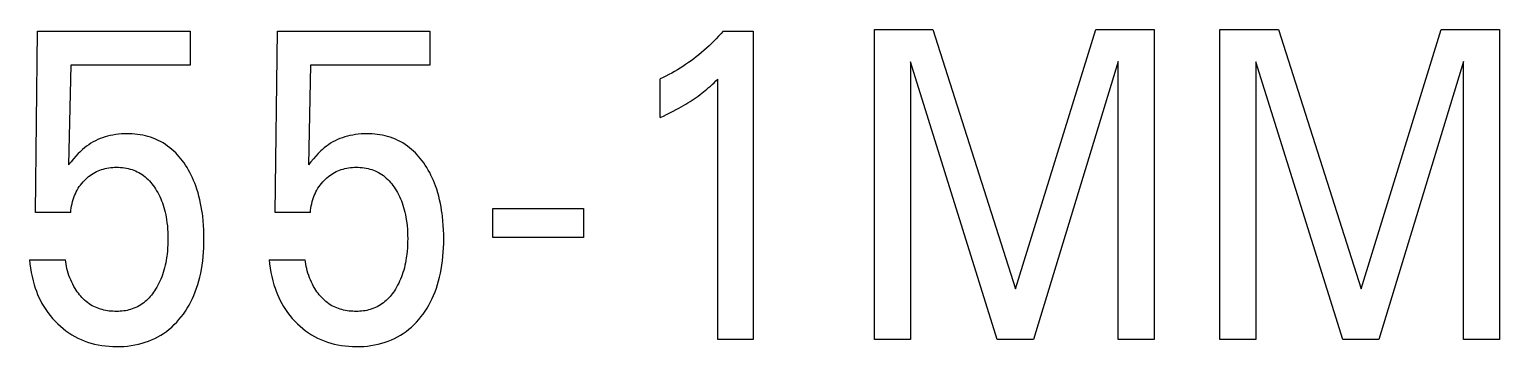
# Model space of a CAD drawing. Extents: x 0 to 420, y 0 to 297.
# Drawn here: x 149.58 to 157.64, y 192.79 to 194.53 of the extents above; entities that cross this region are included whole.
import ezdxf

# ---------------------------------------------------------------- set-up
doc = ezdxf.new("R2010")
doc.units = 0
doc.header["$LTSCALE"] = 23.1
doc.layers.add('10000_FRONT', color=7, linetype='CONTINUOUS')

msp = doc.modelspace()

# ---------------------------------------------------------------- linework, layer by layer
at = {"layer": '10000_FRONT', "color": 7, "linetype": 'CONTINUOUS'}
for p, q in [((149.6123, 193.5227), (149.6246, 194.5167)), ((149.6246, 194.5167), (150.4613, 194.5167)), ((150.4613, 194.5167), (150.4613, 194.3312)), ((150.9272, 193.5227), (150.9395, 194.5167)), ((150.9395, 194.5167), (151.7762, 194.5167)), ((151.7762, 194.5167), (151.7762, 194.3312)), ((153.3726, 194.5028), (153.36, 194.489)), ((153.3851, 194.5167), (153.3726, 194.5028)), ((153.3851, 194.5167), (153.5489, 194.5167)), ((153.5489, 194.5167), (153.5489, 192.8264)), ((154.2146, 192.8264), (154.2146, 194.5264)), ((154.2146, 194.5264), (154.5351, 194.5264)), ((154.5351, 194.5264), (154.9888, 193.1035)), ((154.9888, 193.1035), (155.4281, 194.5264)), ((155.4281, 194.5264), (155.7487, 194.5264)), ((155.7487, 194.5264), (155.7487, 192.8264)), ((156.1092, 192.8264), (156.1092, 194.5264)), ((156.1092, 194.5264), (156.4297, 194.5264)), ((156.4297, 194.5264), (156.8834, 193.1035)), ((156.8834, 193.1035), (157.3227, 194.5264)), ((157.3227, 194.5264), (157.6433, 194.5264)), ((157.6433, 194.5264), (157.6433, 192.8264)), ((153.2933, 194.4235), (153.2792, 194.4111)), ((153.307, 194.4361), (153.2933, 194.4235)), ((153.3206, 194.449), (153.307, 194.4361)), ((153.334, 194.4621), (153.3206, 194.449)), ((153.3471, 194.4755), (153.334, 194.4621)), ((153.36, 194.489), (153.3471, 194.4755)), ((153.1938, 194.3442), (153.1789, 194.3339)), ((153.2085, 194.3547), (153.1938, 194.3442)), ((153.2231, 194.3655), (153.2085, 194.3547)), ((153.2374, 194.3765), (153.2231, 194.3655)), ((153.2515, 194.3878), (153.2374, 194.3765)), ((153.2655, 194.3993), (153.2515, 194.3878)), ((153.2792, 194.4111), (153.2655, 194.3993)), ((154.4122, 194.348), (154.4122, 192.8264)), ((154.8884, 192.8264), (154.4122, 194.348)), ((155.551, 194.3504), (155.0871, 192.8264)), ((155.551, 192.8264), (155.551, 194.3504)), ((156.3068, 194.348), (156.3068, 192.8264)), ((156.783, 192.8264), (156.3068, 194.348)), ((157.4456, 194.3504), (156.9817, 192.8264)), ((157.4456, 192.8264), (157.4456, 194.3504)), ((149.8059, 194.3312), (149.7946, 193.7842)), ((150.4613, 194.3312), (149.8059, 194.3312)), ((151.1208, 194.3312), (151.1095, 193.7842)), ((151.7762, 194.3312), (151.1208, 194.3312)), ((153.0551, 194.2628), (153.0389, 194.2553)), ((153.0711, 194.2707), (153.0551, 194.2628)), ((153.087, 194.2788), (153.0711, 194.2707)), ((153.1027, 194.2873), (153.087, 194.2788)), ((153.1182, 194.296), (153.1027, 194.2873)), ((153.1336, 194.3051), (153.1182, 194.296)), ((153.1488, 194.3144), (153.1336, 194.3051)), ((153.1639, 194.3239), (153.1488, 194.3144)), ((153.1789, 194.3339), (153.1639, 194.3239)), ((153.0389, 194.0432), (153.0389, 194.2553)), ((153.2579, 194.169), (153.2683, 194.177)), ((153.2683, 194.177), (153.2774, 194.1841)), ((153.2774, 194.1841), (153.2864, 194.1915)), ((153.2864, 194.1915), (153.2953, 194.1989)), ((153.2953, 194.1989), (153.3051, 194.2073)), ((153.3051, 194.2073), (153.3147, 194.2159)), ((153.3147, 194.2159), (153.3243, 194.2246)), ((153.3243, 194.2246), (153.3348, 194.2343)), ((153.3348, 194.2343), (153.3451, 194.2442)), ((153.3451, 194.2442), (153.3554, 194.2541)), ((153.3554, 192.8264), (153.3554, 194.2541)), ((153.1407, 194.094), (153.1536, 194.1012)), ((153.1536, 194.1012), (153.1664, 194.1085)), ((153.1664, 194.1085), (153.1791, 194.116)), ((153.1791, 194.116), (153.1917, 194.1237)), ((153.1917, 194.1237), (153.2041, 194.1316)), ((153.2041, 194.1316), (153.2151, 194.1387)), ((153.2151, 194.1387), (153.226, 194.1461)), ((153.226, 194.1461), (153.2368, 194.1535)), ((153.2368, 194.1535), (153.2474, 194.1612)), ((153.2474, 194.1612), (153.2579, 194.169)), ((153.0389, 194.0432), (153.0568, 194.0516)), ((153.0568, 194.0516), (153.0747, 194.0601)), ((153.0747, 194.0601), (153.0925, 194.0689)), ((153.0925, 194.0689), (153.1101, 194.0778)), ((153.1101, 194.0778), (153.1277, 194.087)), ((153.1277, 194.087), (153.1407, 194.094)), ((149.981, 193.9328), (149.9675, 193.9278)), ((149.9947, 193.9373), (149.981, 193.9328)), ((150.0085, 193.9412), (149.9947, 193.9373)), ((150.0225, 193.9446), (150.0085, 193.9412)), ((150.0377, 193.9476), (150.0225, 193.9446)), ((150.0531, 193.95), (150.0377, 193.9476)), ((150.0685, 193.9518), (150.0531, 193.95)), ((150.084, 193.9531), (150.0685, 193.9518)), ((150.0996, 193.9538), (150.084, 193.9531)), ((150.1151, 193.9541), (150.0996, 193.9538)), ((150.1296, 193.9538), (150.1151, 193.9541)), ((150.144, 193.9532), (150.1296, 193.9538)), ((150.1584, 193.9521), (150.144, 193.9532)), ((150.1728, 193.9505), (150.1584, 193.9521)), ((150.1871, 193.9485), (150.1728, 193.9505)), ((150.2013, 193.9459), (150.1871, 193.9485)), ((150.2154, 193.9429), (150.2013, 193.9459)), ((150.2293, 193.9392), (150.2154, 193.9429)), ((150.2431, 193.9351), (150.2293, 193.9392)), ((150.2575, 193.93), (150.2431, 193.9351)), ((151.2959, 193.9328), (151.2825, 193.9278)), ((151.3096, 193.9373), (151.2959, 193.9328)), ((151.3235, 193.9412), (151.3096, 193.9373)), ((151.3374, 193.9446), (151.3235, 193.9412)), ((151.3527, 193.9476), (151.3374, 193.9446)), ((151.368, 193.95), (151.3527, 193.9476)), ((151.3835, 193.9518), (151.368, 193.95)), ((151.3989, 193.9531), (151.3835, 193.9518)), ((151.4145, 193.9538), (151.3989, 193.9531)), ((151.4301, 193.9541), (151.4145, 193.9538)), ((151.4445, 193.9538), (151.4301, 193.9541)), ((151.459, 193.9532), (151.4445, 193.9538)), ((151.4734, 193.9521), (151.459, 193.9532)), ((151.4877, 193.9505), (151.4734, 193.9521)), ((151.502, 193.9485), (151.4877, 193.9505)), ((151.5162, 193.9459), (151.502, 193.9485)), ((151.5303, 193.9429), (151.5162, 193.9459)), ((151.5443, 193.9392), (151.5303, 193.9429)), ((151.5581, 193.9351), (151.5443, 193.9392)), ((151.5724, 193.93), (151.5581, 193.9351)), ((149.8555, 193.8535), (149.8478, 193.8458)), ((149.8633, 193.8611), (149.8555, 193.8535)), ((149.8714, 193.8685), (149.8633, 193.8611)), ((149.8821, 193.8777), (149.8714, 193.8685)), ((149.8933, 193.8863), (149.8821, 193.8777)), ((149.9048, 193.8945), (149.8933, 193.8863)), ((149.9166, 193.9022), (149.9048, 193.8945)), ((149.9288, 193.9094), (149.9166, 193.9022)), ((149.9413, 193.916), (149.9288, 193.9094)), ((149.9543, 193.9222), (149.9413, 193.916)), ((149.9675, 193.9278), (149.9543, 193.9222)), ((150.2716, 193.9244), (150.2575, 193.93)), ((150.2855, 193.9181), (150.2716, 193.9244)), ((150.2991, 193.9112), (150.2855, 193.9181)), ((150.3123, 193.9038), (150.2991, 193.9112)), ((150.3253, 193.8957), (150.3123, 193.9038)), ((150.3378, 193.8872), (150.3253, 193.8957)), ((150.35, 193.878), (150.3378, 193.8872)), ((150.361, 193.869), (150.35, 193.878)), ((150.3717, 193.8595), (150.361, 193.869)), ((150.3819, 193.8496), (150.3717, 193.8595)), ((151.1704, 193.8535), (151.1628, 193.8458)), ((151.1783, 193.8611), (151.1704, 193.8535)), ((151.1863, 193.8685), (151.1783, 193.8611)), ((151.1971, 193.8777), (151.1863, 193.8685)), ((151.2082, 193.8863), (151.1971, 193.8777)), ((151.2197, 193.8945), (151.2082, 193.8863)), ((151.2316, 193.9022), (151.2197, 193.8945)), ((151.2437, 193.9094), (151.2316, 193.9022)), ((151.2562, 193.916), (151.2437, 193.9094)), ((151.2692, 193.9222), (151.2562, 193.916)), ((151.2825, 193.9278), (151.2692, 193.9222)), ((151.5866, 193.9244), (151.5724, 193.93)), ((151.6004, 193.9181), (151.5866, 193.9244)), ((151.614, 193.9112), (151.6004, 193.9181)), ((151.6273, 193.9038), (151.614, 193.9112)), ((151.6402, 193.8957), (151.6273, 193.9038)), ((151.6528, 193.8872), (151.6402, 193.8957)), ((151.6649, 193.878), (151.6528, 193.8872)), ((151.676, 193.869), (151.6649, 193.878)), ((151.6866, 193.8595), (151.676, 193.869)), ((151.6969, 193.8496), (151.6866, 193.8595)), ((149.8082, 193.8011), (149.7946, 193.7842)), ((149.8222, 193.8176), (149.8082, 193.8011)), ((149.8348, 193.8319), (149.8222, 193.8176)), ((149.8478, 193.8458), (149.8348, 193.8319)), ((150.3918, 193.8393), (150.3819, 193.8496)), ((150.4013, 193.8286), (150.3918, 193.8393)), ((150.4105, 193.8176), (150.4013, 193.8286)), ((150.4192, 193.8064), (150.4105, 193.8176)), ((150.4276, 193.7948), (150.4192, 193.8064)), ((150.4357, 193.783), (150.4276, 193.7948)), ((150.4442, 193.7695), (150.4357, 193.783)), ((151.1232, 193.8011), (151.1095, 193.7842)), ((151.1372, 193.8176), (151.1232, 193.8011)), ((151.1498, 193.8319), (151.1372, 193.8176)), ((151.1628, 193.8458), (151.1498, 193.8319)), ((151.7068, 193.8393), (151.6969, 193.8496)), ((151.7163, 193.8286), (151.7068, 193.8393)), ((151.7254, 193.8176), (151.7163, 193.8286)), ((151.7342, 193.8064), (151.7254, 193.8176)), ((151.7426, 193.7948), (151.7342, 193.8064)), ((151.7506, 193.783), (151.7426, 193.7948)), ((151.7592, 193.7695), (151.7506, 193.783)), ((149.8735, 193.6903), (149.881, 193.6982)), ((149.881, 193.6982), (149.8888, 193.7059)), ((149.8888, 193.7059), (149.8964, 193.7127)), ((149.8964, 193.7127), (149.9042, 193.7193)), ((149.9042, 193.7193), (149.9123, 193.7255)), ((149.9123, 193.7255), (149.9207, 193.7314)), ((149.9207, 193.7314), (149.9292, 193.7369)), ((149.9292, 193.7369), (149.9381, 193.742)), ((149.9381, 193.742), (149.947, 193.7467)), ((149.947, 193.7467), (149.9562, 193.7509)), ((149.9562, 193.7509), (149.9655, 193.7547)), ((149.9655, 193.7547), (149.975, 193.7581)), ((149.975, 193.7581), (149.9847, 193.7611)), ((149.9847, 193.7611), (149.9944, 193.7637)), ((149.9944, 193.7637), (150.0048, 193.766)), ((150.0048, 193.766), (150.0153, 193.7678)), ((150.0153, 193.7678), (150.0258, 193.7692)), ((150.0258, 193.7692), (150.0365, 193.7702)), ((150.0365, 193.7702), (150.0471, 193.7707)), ((150.0471, 193.7707), (150.0578, 193.7709)), ((150.0578, 193.7709), (150.0686, 193.7708)), ((150.0686, 193.7708), (150.0794, 193.7702)), ((150.0794, 193.7702), (150.0902, 193.7692)), ((150.0902, 193.7692), (150.1009, 193.7678)), ((150.1009, 193.7678), (150.1116, 193.766)), ((150.1116, 193.766), (150.1221, 193.7638)), ((150.1221, 193.7638), (150.1326, 193.761)), ((150.1326, 193.761), (150.1429, 193.7578)), ((150.1429, 193.7578), (150.1525, 193.7543)), ((150.1525, 193.7543), (150.1619, 193.7504)), ((150.1619, 193.7504), (150.1711, 193.7461)), ((150.1711, 193.7461), (150.1802, 193.7413)), ((150.1802, 193.7413), (150.189, 193.7362)), ((150.189, 193.7362), (150.1976, 193.7306)), ((150.1976, 193.7306), (150.2059, 193.7247)), ((150.2059, 193.7247), (150.2139, 193.7185)), ((150.2139, 193.7185), (150.2221, 193.7114)), ((150.2221, 193.7114), (150.2301, 193.7039)), ((150.2301, 193.7039), (150.2376, 193.6961)), ((150.2376, 193.6961), (150.2449, 193.6879)), ((150.4523, 193.7557), (150.4442, 193.7695)), ((150.46, 193.7417), (150.4523, 193.7557)), ((150.4672, 193.7275), (150.46, 193.7417)), ((150.474, 193.7131), (150.4672, 193.7275)), ((150.4804, 193.6985), (150.474, 193.7131)), ((150.4864, 193.6837), (150.4804, 193.6985)), ((151.1885, 193.6903), (151.1959, 193.6982)), ((151.1959, 193.6982), (151.2037, 193.7059)), ((151.2037, 193.7059), (151.2113, 193.7127)), ((151.2113, 193.7127), (151.2192, 193.7193)), ((151.2192, 193.7193), (151.2273, 193.7255)), ((151.2273, 193.7255), (151.2356, 193.7314)), ((151.2356, 193.7314), (151.2442, 193.7369)), ((151.2442, 193.7369), (151.253, 193.742)), ((151.253, 193.742), (151.262, 193.7467)), ((151.262, 193.7467), (151.2711, 193.7509)), ((151.2711, 193.7509), (151.2805, 193.7547)), ((151.2805, 193.7547), (151.29, 193.7581)), ((151.29, 193.7581), (151.2996, 193.7611)), ((151.2996, 193.7611), (151.3093, 193.7637)), ((151.3093, 193.7637), (151.3197, 193.766)), ((151.3197, 193.766), (151.3302, 193.7678)), ((151.3302, 193.7678), (151.3408, 193.7692)), ((151.3408, 193.7692), (151.3514, 193.7702)), ((151.3514, 193.7702), (151.362, 193.7707)), ((151.362, 193.7707), (151.3727, 193.7709)), ((151.3727, 193.7709), (151.3835, 193.7708)), ((151.3835, 193.7708), (151.3944, 193.7702)), ((151.3944, 193.7702), (151.4051, 193.7692)), ((151.4051, 193.7692), (151.4159, 193.7678)), ((151.4159, 193.7678), (151.4265, 193.766)), ((151.4265, 193.766), (151.4371, 193.7638)), ((151.4371, 193.7638), (151.4475, 193.761)), ((151.4475, 193.761), (151.4578, 193.7578)), ((151.4578, 193.7578), (151.4674, 193.7543)), ((151.4674, 193.7543), (151.4768, 193.7504)), ((151.4768, 193.7504), (151.4861, 193.7461)), ((151.4861, 193.7461), (151.4951, 193.7413)), ((151.4951, 193.7413), (151.5039, 193.7362)), ((151.5039, 193.7362), (151.5125, 193.7306)), ((151.5125, 193.7306), (151.5208, 193.7247)), ((151.5208, 193.7247), (151.5288, 193.7185)), ((151.5288, 193.7185), (151.5371, 193.7114)), ((151.5371, 193.7114), (151.545, 193.7039)), ((151.545, 193.7039), (151.5526, 193.6961)), ((151.5526, 193.6961), (151.5598, 193.6879)), ((151.7673, 193.7557), (151.7592, 193.7695)), ((151.7749, 193.7417), (151.7673, 193.7557)), ((151.7822, 193.7275), (151.7749, 193.7417)), ((151.789, 193.7131), (151.7822, 193.7275)), ((151.7954, 193.6985), (151.789, 193.7131)), ((151.8013, 193.6837), (151.7954, 193.6985)), ((149.8232, 193.6051), (149.8271, 193.6156)), ((149.8271, 193.6156), (149.8315, 193.6259)), ((149.8315, 193.6259), (149.8363, 193.636)), ((149.8363, 193.636), (149.8416, 193.6459)), ((149.8416, 193.6459), (149.8473, 193.6555)), ((149.8473, 193.6555), (149.8532, 193.6646)), ((149.8532, 193.6646), (149.8596, 193.6735)), ((149.8596, 193.6735), (149.8664, 193.682)), ((149.8664, 193.682), (149.8735, 193.6903)), ((150.2449, 193.6879), (150.2518, 193.6795)), ((150.2518, 193.6795), (150.2584, 193.6708)), ((150.2584, 193.6708), (150.2648, 193.6619)), ((150.2648, 193.6619), (150.2708, 193.6529)), ((150.2708, 193.6529), (150.2773, 193.6423)), ((150.2773, 193.6423), (150.2835, 193.6316)), ((150.2835, 193.6316), (150.2893, 193.6207)), ((150.2893, 193.6207), (150.2947, 193.6096)), ((150.492, 193.6688), (150.4864, 193.6837)), ((150.4985, 193.6499), (150.492, 193.6688)), ((150.5044, 193.6308), (150.4985, 193.6499)), ((150.5097, 193.6116), (150.5044, 193.6308)), ((150.5145, 193.5922), (150.5097, 193.6116)), ((151.1381, 193.6051), (151.1421, 193.6156)), ((151.1421, 193.6156), (151.1465, 193.6259)), ((151.1465, 193.6259), (151.1513, 193.636)), ((151.1513, 193.636), (151.1565, 193.6459)), ((151.1565, 193.6459), (151.1622, 193.6555)), ((151.1622, 193.6555), (151.1682, 193.6646)), ((151.1682, 193.6646), (151.1746, 193.6735)), ((151.1746, 193.6735), (151.1813, 193.682)), ((151.1813, 193.682), (151.1885, 193.6903)), ((151.5598, 193.6879), (151.5667, 193.6795)), ((151.5667, 193.6795), (151.5734, 193.6708)), ((151.5734, 193.6708), (151.5797, 193.6619)), ((151.5797, 193.6619), (151.5857, 193.6529)), ((151.5857, 193.6529), (151.5923, 193.6423)), ((151.5923, 193.6423), (151.5984, 193.6316)), ((151.5984, 193.6316), (151.6042, 193.6207)), ((151.6042, 193.6207), (151.6096, 193.6096)), ((151.8069, 193.6688), (151.8013, 193.6837)), ((151.8134, 193.6499), (151.8069, 193.6688)), ((151.8193, 193.6308), (151.8134, 193.6499)), ((151.8246, 193.6116), (151.8193, 193.6308)), ((151.8294, 193.5922), (151.8246, 193.6116)), ((149.8059, 193.5227), (149.8071, 193.5348)), ((149.8071, 193.5348), (149.8087, 193.5469)), ((149.8087, 193.5469), (149.8107, 193.5589)), ((149.8107, 193.5589), (149.8132, 193.5709)), ((149.8132, 193.5709), (149.8162, 193.5827)), ((149.8162, 193.5827), (149.8196, 193.5945)), ((149.8196, 193.5945), (149.8232, 193.6051)), ((150.2947, 193.6096), (150.2998, 193.5983)), ((150.2998, 193.5983), (150.3045, 193.5869)), ((150.3045, 193.5869), (150.3089, 193.5753)), ((150.3089, 193.5753), (150.3133, 193.5626)), ((150.3133, 193.5626), (150.3173, 193.5498)), ((150.3173, 193.5498), (150.3209, 193.5369)), ((150.3209, 193.5369), (150.3241, 193.5238)), ((150.5187, 193.5727), (150.5145, 193.5922)), ((150.5225, 193.5531), (150.5187, 193.5727)), ((150.5258, 193.5334), (150.5225, 193.5531)), ((150.5281, 193.5179), (150.5258, 193.5334)), ((151.1208, 193.5227), (151.122, 193.5348)), ((151.122, 193.5348), (151.1236, 193.5469)), ((151.1236, 193.5469), (151.1257, 193.5589)), ((151.1257, 193.5589), (151.1282, 193.5709)), ((151.1282, 193.5709), (151.1311, 193.5827)), ((151.1311, 193.5827), (151.1346, 193.5945)), ((151.1346, 193.5945), (151.1381, 193.6051)), ((151.6096, 193.6096), (151.6147, 193.5983)), ((151.6147, 193.5983), (151.6195, 193.5869)), ((151.6195, 193.5869), (151.6239, 193.5753)), ((151.6239, 193.5753), (151.6282, 193.5626)), ((151.6282, 193.5626), (151.6322, 193.5498)), ((151.6322, 193.5498), (151.6358, 193.5369)), ((151.6358, 193.5369), (151.6391, 193.5238)), ((151.8337, 193.5727), (151.8294, 193.5922)), ((151.8374, 193.5531), (151.8337, 193.5727)), ((151.8407, 193.5334), (151.8374, 193.5531)), ((151.843, 193.5179), (151.8407, 193.5334)), ((152.1213, 193.3854), (152.1213, 193.5456)), ((152.1213, 193.5456), (152.619, 193.5456)), ((152.619, 193.5456), (152.619, 193.3854)), ((149.8059, 193.5227), (149.6123, 193.5227)), ((150.3241, 193.5238), (150.327, 193.5107)), ((150.327, 193.5107), (150.3296, 193.4974)), ((150.3296, 193.4974), (150.3318, 193.4842)), ((150.3318, 193.4842), (150.3342, 193.4668)), ((150.3342, 193.4668), (150.3362, 193.4494)), ((150.3362, 193.4494), (150.3376, 193.4319)), ((150.5301, 193.5023), (150.5281, 193.5179)), ((150.5327, 193.4773), (150.5301, 193.5023)), ((150.5347, 193.4523), (150.5327, 193.4773)), ((150.536, 193.4272), (150.5347, 193.4523)), ((151.1208, 193.5227), (150.9272, 193.5227)), ((151.6391, 193.5238), (151.642, 193.5107)), ((151.642, 193.5107), (151.6445, 193.4974)), ((151.6445, 193.4974), (151.6467, 193.4842)), ((151.6467, 193.4842), (151.6492, 193.4668)), ((151.6492, 193.4668), (151.6511, 193.4494)), ((151.6511, 193.4494), (151.6525, 193.4319)), ((151.845, 193.5023), (151.843, 193.5179)), ((151.8476, 193.4773), (151.845, 193.5023)), ((151.8496, 193.4523), (151.8476, 193.4773)), ((151.851, 193.4272), (151.8496, 193.4523)), ((150.3376, 193.4319), (150.3386, 193.4144)), ((150.3386, 193.4144), (150.3392, 193.3969)), ((150.3392, 193.3969), (150.3394, 193.3794)), ((150.3394, 193.3794), (150.3392, 193.3624)), ((150.5368, 193.4021), (150.536, 193.4272)), ((150.5371, 193.377), (150.5368, 193.4021)), ((150.5368, 193.3531), (150.5371, 193.377)), ((151.6525, 193.4319), (151.6536, 193.4144)), ((151.6536, 193.4144), (151.6542, 193.3969)), ((151.6542, 193.3969), (151.6543, 193.3794)), ((151.6543, 193.3794), (151.6542, 193.3624)), ((151.8518, 193.4021), (151.851, 193.4272)), ((151.8517, 193.3531), (151.852, 193.377)), ((151.852, 193.377), (151.8518, 193.4021)), ((152.619, 193.3854), (152.1213, 193.3854)), ((150.3347, 193.2946), (150.3334, 193.2841)), ((150.3365, 193.3115), (150.3347, 193.2946)), ((150.3378, 193.3285), (150.3365, 193.3115)), ((150.3387, 193.3454), (150.3378, 193.3285)), ((150.3392, 193.3624), (150.3387, 193.3454)), ((150.5328, 193.2816), (150.5347, 193.3054)), ((150.5347, 193.3054), (150.536, 193.3292)), ((150.536, 193.3292), (150.5368, 193.3531)), ((151.6497, 193.2946), (151.6483, 193.2841)), ((151.6514, 193.3115), (151.6497, 193.2946)), ((151.6527, 193.3285), (151.6514, 193.3115)), ((151.6537, 193.3454), (151.6527, 193.3285)), ((151.6542, 193.3624), (151.6537, 193.3454)), ((151.8477, 193.2816), (151.8496, 193.3054)), ((151.8496, 193.3054), (151.8509, 193.3292)), ((151.8509, 193.3292), (151.8517, 193.3531)), ((149.5795, 193.2637), (149.5819, 193.2405)), ((149.5795, 193.2637), (149.7772, 193.2637)), ((149.5819, 193.2405), (149.5851, 193.2173)), ((149.5851, 193.2173), (149.5891, 193.1941)), ((149.7787, 193.2517), (149.7772, 193.2637)), ((149.7806, 193.2395), (149.7787, 193.2517)), ((149.7829, 193.2273), (149.7806, 193.2395)), ((149.7857, 193.2149), (149.7829, 193.2273)), ((149.7889, 193.2025), (149.7857, 193.2149)), ((150.3176, 193.2072), (150.3137, 193.1941)), ((150.3211, 193.2203), (150.3176, 193.2072)), ((150.3243, 193.2335), (150.3211, 193.2203)), ((150.3272, 193.2468), (150.3243, 193.2335)), ((150.3297, 193.2602), (150.3272, 193.2468)), ((150.3319, 193.2736), (150.3297, 193.2602)), ((150.3334, 193.2841), (150.3319, 193.2736)), ((150.5191, 193.1899), (150.5232, 193.2107)), ((150.5232, 193.2107), (150.5271, 193.2342)), ((150.5271, 193.2342), (150.5302, 193.2579)), ((150.5302, 193.2579), (150.5328, 193.2816)), ((150.8945, 193.2637), (150.8969, 193.2405)), ((150.8945, 193.2637), (151.0921, 193.2637)), ((150.8969, 193.2405), (150.9, 193.2173)), ((150.9, 193.2173), (150.904, 193.1941)), ((151.0936, 193.2517), (151.0921, 193.2637)), ((151.0955, 193.2395), (151.0936, 193.2517)), ((151.0979, 193.2273), (151.0955, 193.2395)), ((151.1007, 193.2149), (151.0979, 193.2273)), ((151.1039, 193.2025), (151.1007, 193.2149)), ((151.6325, 193.2072), (151.6286, 193.1941)), ((151.6361, 193.2203), (151.6325, 193.2072)), ((151.6393, 193.2335), (151.6361, 193.2203)), ((151.6421, 193.2468), (151.6393, 193.2335)), ((151.6446, 193.2602), (151.6421, 193.2468)), ((151.6468, 193.2736), (151.6446, 193.2602)), ((151.6483, 193.2841), (151.6468, 193.2736)), ((151.8341, 193.1899), (151.8381, 193.2107)), ((151.8381, 193.2107), (151.842, 193.2342)), ((151.842, 193.2342), (151.8452, 193.2579)), ((151.8452, 193.2579), (151.8477, 193.2816)), ((149.5891, 193.1941), (149.5938, 193.1711)), ((149.5938, 193.1711), (149.5994, 193.1482)), ((149.5994, 193.1482), (149.6059, 193.1255)), ((149.7926, 193.1902), (149.7889, 193.2025)), ((149.7967, 193.1778), (149.7926, 193.1902)), ((149.8012, 193.1655), (149.7967, 193.1778)), ((149.8062, 193.1533), (149.8012, 193.1655)), ((149.8115, 193.1413), (149.8062, 193.1533)), ((149.8173, 193.1294), (149.8115, 193.1413)), ((149.8236, 193.1178), (149.8173, 193.1294)), ((150.29, 193.1351), (150.2843, 193.124)), ((150.2954, 193.1464), (150.29, 193.1351)), ((150.3004, 193.1579), (150.2954, 193.1464)), ((150.3051, 193.1695), (150.3004, 193.1579)), ((150.3094, 193.1812), (150.3051, 193.1695)), ((150.3137, 193.1941), (150.3094, 193.1812)), ((150.4967, 193.1081), (150.5033, 193.1283)), ((150.5033, 193.1283), (150.5092, 193.1486)), ((150.5092, 193.1486), (150.5145, 193.1692)), ((150.5145, 193.1692), (150.5191, 193.1899)), ((150.904, 193.1941), (150.9088, 193.1711)), ((150.9088, 193.1711), (150.9144, 193.1482)), ((150.9144, 193.1482), (150.9209, 193.1255)), ((151.1075, 193.1902), (151.1039, 193.2025)), ((151.1116, 193.1778), (151.1075, 193.1902)), ((151.1162, 193.1655), (151.1116, 193.1778)), ((151.1211, 193.1533), (151.1162, 193.1655)), ((151.1265, 193.1413), (151.1211, 193.1533)), ((151.1323, 193.1294), (151.1265, 193.1413)), ((151.1385, 193.1178), (151.1323, 193.1294)), ((151.605, 193.1351), (151.5993, 193.124)), ((151.6103, 193.1464), (151.605, 193.1351)), ((151.6153, 193.1579), (151.6103, 193.1464)), ((151.62, 193.1695), (151.6153, 193.1579)), ((151.6243, 193.1812), (151.62, 193.1695)), ((151.6286, 193.1941), (151.6243, 193.1812)), ((151.8117, 193.1081), (151.8183, 193.1283)), ((151.8183, 193.1283), (151.8242, 193.1486)), ((151.8242, 193.1486), (151.8294, 193.1692)), ((151.8294, 193.1692), (151.8341, 193.1899)), ((149.6059, 193.1255), (149.6116, 193.108)), ((149.6116, 193.108), (149.6179, 193.0908)), ((149.6179, 193.0908), (149.6247, 193.0737)), ((149.6247, 193.0737), (149.6321, 193.0569)), ((149.6321, 193.0569), (149.64, 193.0404)), ((149.8302, 193.1064), (149.8236, 193.1178)), ((149.8358, 193.0975), (149.8302, 193.1064)), ((149.8417, 193.0888), (149.8358, 193.0975)), ((149.8479, 193.0803), (149.8417, 193.0888)), ((149.8543, 193.0721), (149.8479, 193.0803)), ((149.8609, 193.0641), (149.8543, 193.0721)), ((149.8679, 193.0564), (149.8609, 193.0641)), ((149.8751, 193.049), (149.8679, 193.0564)), ((149.8825, 193.042), (149.8751, 193.049)), ((150.2293, 193.048), (150.2222, 193.0412)), ((150.2362, 193.0551), (150.2293, 193.048)), ((150.2428, 193.0624), (150.2362, 193.0551)), ((150.2491, 193.07), (150.2428, 193.0624)), ((150.2551, 193.0778), (150.2491, 193.07)), ((150.2609, 193.0858), (150.2551, 193.0778)), ((150.2665, 193.0939), (150.2609, 193.0858)), ((150.2718, 193.1023), (150.2665, 193.0939)), ((150.2783, 193.113), (150.2718, 193.1023)), ((150.2843, 193.124), (150.2783, 193.113)), ((150.4649, 193.033), (150.4735, 193.0506)), ((150.4735, 193.0506), (150.4815, 193.0685)), ((150.4815, 193.0685), (150.4895, 193.0882)), ((150.4895, 193.0882), (150.4967, 193.1081)), ((150.9209, 193.1255), (150.9266, 193.108)), ((150.9266, 193.108), (150.9328, 193.0908)), ((150.9328, 193.0908), (150.9396, 193.0737)), ((150.9396, 193.0737), (150.947, 193.0569)), ((150.947, 193.0569), (150.955, 193.0404)), ((151.1451, 193.1064), (151.1385, 193.1178)), ((151.1508, 193.0975), (151.1451, 193.1064)), ((151.1566, 193.0888), (151.1508, 193.0975)), ((151.1628, 193.0803), (151.1566, 193.0888)), ((151.1692, 193.0721), (151.1628, 193.0803)), ((151.1759, 193.0641), (151.1692, 193.0721)), ((151.1828, 193.0564), (151.1759, 193.0641)), ((151.19, 193.049), (151.1828, 193.0564)), ((151.1975, 193.042), (151.19, 193.049)), ((151.5443, 193.048), (151.5372, 193.0412)), ((151.5511, 193.0551), (151.5443, 193.048)), ((151.5577, 193.0624), (151.5511, 193.0551)), ((151.564, 193.07), (151.5577, 193.0624)), ((151.5701, 193.0778), (151.564, 193.07)), ((151.5759, 193.0858), (151.5701, 193.0778)), ((151.5814, 193.0939), (151.5759, 193.0858)), ((151.5868, 193.1023), (151.5814, 193.0939)), ((151.5932, 193.113), (151.5868, 193.1023)), ((151.5993, 193.124), (151.5932, 193.113)), ((151.7798, 193.033), (151.7885, 193.0506)), ((151.7885, 193.0506), (151.7965, 193.0685)), ((151.7965, 193.0685), (151.8044, 193.0882)), ((151.8044, 193.0882), (151.8117, 193.1081)), ((149.64, 193.0404), (149.6486, 193.0241)), ((149.6486, 193.0241), (149.6578, 193.0083)), ((149.6578, 193.0083), (149.6689, 192.9909)), ((149.6689, 192.9909), (149.6807, 192.974)), ((149.6807, 192.974), (149.6933, 192.9576)), ((149.8903, 193.0352), (149.8825, 193.042)), ((149.8983, 193.0288), (149.8903, 193.0352)), ((149.9065, 193.0228), (149.8983, 193.0288)), ((149.915, 193.0172), (149.9065, 193.0228)), ((149.9237, 193.012), (149.915, 193.0172)), ((149.9324, 193.0074), (149.9237, 193.012)), ((149.9413, 193.0032), (149.9324, 193.0074)), ((149.9503, 192.9994), (149.9413, 193.0032)), ((149.9596, 192.996), (149.9503, 192.9994)), ((149.969, 192.9929), (149.9596, 192.996)), ((149.9786, 192.9902), (149.969, 192.9929)), ((149.9882, 192.9878), (149.9786, 192.9902)), ((149.998, 192.9858), (149.9882, 192.9878)), ((150.0079, 192.9841), (149.998, 192.9858)), ((150.0178, 192.9828), (150.0079, 192.9841)), ((150.0278, 192.9818), (150.0178, 192.9828)), ((150.0378, 192.9811), (150.0278, 192.9818)), ((150.0478, 192.9807), (150.0378, 192.9811)), ((150.0578, 192.9806), (150.0478, 192.9807)), ((150.0676, 192.9808), (150.0578, 192.9806)), ((150.0773, 192.9812), (150.0676, 192.9808)), ((150.087, 192.982), (150.0773, 192.9812)), ((150.0966, 192.9831), (150.087, 192.982)), ((150.1061, 192.9846), (150.0966, 192.9831)), ((150.1156, 192.9864), (150.1061, 192.9846)), ((150.125, 192.9886), (150.1156, 192.9864)), ((150.1343, 192.9911), (150.125, 192.9886)), ((150.1435, 192.9941), (150.1343, 192.9911)), ((150.1531, 192.9977), (150.1435, 192.9941)), ((150.1626, 193.0017), (150.1531, 192.9977)), ((150.1719, 193.0062), (150.1626, 193.0017)), ((150.181, 193.0111), (150.1719, 193.0062)), ((150.1898, 193.0164), (150.181, 193.0111)), ((150.1984, 193.0221), (150.1898, 193.0164)), ((150.2068, 193.0282), (150.1984, 193.0221)), ((150.2148, 193.0347), (150.2068, 193.0282)), ((150.2222, 193.0412), (150.2148, 193.0347)), ((150.4121, 192.9504), (150.424, 192.9661)), ((150.424, 192.9661), (150.4352, 192.9822)), ((150.4352, 192.9822), (150.4457, 192.9988)), ((150.4457, 192.9988), (150.4556, 193.0157)), ((150.4556, 193.0157), (150.4649, 193.033)), ((150.955, 193.0404), (150.9636, 193.0241)), ((150.9636, 193.0241), (150.9728, 193.0083)), ((150.9728, 193.0083), (150.9838, 192.9909)), ((150.9838, 192.9909), (150.9957, 192.974)), ((150.9957, 192.974), (151.0083, 192.9576)), ((151.2052, 193.0352), (151.1975, 193.042)), ((151.2132, 193.0288), (151.2052, 193.0352)), ((151.2214, 193.0228), (151.2132, 193.0288)), ((151.2299, 193.0172), (151.2214, 193.0228)), ((151.2387, 193.012), (151.2299, 193.0172)), ((151.2473, 193.0074), (151.2387, 193.012)), ((151.2562, 193.0032), (151.2473, 193.0074)), ((151.2653, 192.9994), (151.2562, 193.0032)), ((151.2745, 192.996), (151.2653, 192.9994)), ((151.2839, 192.9929), (151.2745, 192.996)), ((151.2935, 192.9902), (151.2839, 192.9929)), ((151.3032, 192.9878), (151.2935, 192.9902)), ((151.313, 192.9858), (151.3032, 192.9878)), ((151.3228, 192.9841), (151.313, 192.9858)), ((151.3327, 192.9828), (151.3228, 192.9841)), ((151.3427, 192.9818), (151.3327, 192.9828)), ((151.3527, 192.9811), (151.3427, 192.9818)), ((151.3627, 192.9807), (151.3527, 192.9811)), ((151.3727, 192.9806), (151.3627, 192.9807)), ((151.3825, 192.9808), (151.3727, 192.9806)), ((151.3922, 192.9812), (151.3825, 192.9808)), ((151.4019, 192.982), (151.3922, 192.9812)), ((151.4115, 192.9831), (151.4019, 192.982)), ((151.4211, 192.9846), (151.4115, 192.9831)), ((151.4306, 192.9864), (151.4211, 192.9846)), ((151.4399, 192.9886), (151.4306, 192.9864)), ((151.4492, 192.9911), (151.4399, 192.9886)), ((151.4584, 192.9941), (151.4492, 192.9911)), ((151.468, 192.9977), (151.4584, 192.9941)), ((151.4775, 193.0017), (151.468, 192.9977)), ((151.4868, 193.0062), (151.4775, 193.0017)), ((151.4959, 193.0111), (151.4868, 193.0062)), ((151.5048, 193.0164), (151.4959, 193.0111)), ((151.5134, 193.0221), (151.5048, 193.0164)), ((151.5217, 193.0282), (151.5134, 193.0221)), ((151.5297, 193.0347), (151.5217, 193.0282)), ((151.5372, 193.0412), (151.5297, 193.0347)), ((151.7271, 192.9504), (151.7389, 192.9661)), ((151.7389, 192.9661), (151.7501, 192.9822)), ((151.7501, 192.9822), (151.7607, 192.9988)), ((151.7607, 192.9988), (151.7706, 193.0157)), ((151.7706, 193.0157), (151.7798, 193.033)), ((149.6933, 192.9576), (149.7066, 192.9418)), ((149.7066, 192.9418), (149.7206, 192.9265)), ((149.7206, 192.9265), (149.7352, 192.9119)), ((149.7352, 192.9119), (149.7495, 192.8988)), ((149.7495, 192.8988), (149.7643, 192.8862)), ((149.7643, 192.8862), (149.7796, 192.8744)), ((150.3458, 192.8827), (150.3602, 192.8951)), ((150.3602, 192.8951), (150.3741, 192.9081)), ((150.3741, 192.9081), (150.3874, 192.9217)), ((150.3874, 192.9217), (150.4, 192.9358)), ((150.4, 192.9358), (150.4121, 192.9504)), ((151.0083, 192.9576), (151.0216, 192.9418)), ((151.0216, 192.9418), (151.0355, 192.9265)), ((151.0355, 192.9265), (151.0501, 192.9119)), ((151.0501, 192.9119), (151.0644, 192.8988)), ((151.0644, 192.8988), (151.0792, 192.8862)), ((151.0792, 192.8862), (151.0945, 192.8744)), ((151.6608, 192.8827), (151.6752, 192.8951)), ((151.6752, 192.8951), (151.689, 192.9081)), ((151.689, 192.9081), (151.7023, 192.9217)), ((151.7023, 192.9217), (151.715, 192.9358)), ((151.715, 192.9358), (151.7271, 192.9504)), ((149.7796, 192.8744), (149.7954, 192.8632)), ((149.7954, 192.8632), (149.8116, 192.8527)), ((149.8116, 192.8527), (149.8284, 192.8429)), ((149.8284, 192.8429), (149.8455, 192.8341)), ((149.8455, 192.8341), (149.8629, 192.826)), ((149.8629, 192.826), (149.8808, 192.8187)), ((149.8808, 192.8187), (149.8989, 192.8122)), ((149.8989, 192.8122), (149.9173, 192.8065)), ((149.9173, 192.8065), (149.9359, 192.8016)), ((150.1778, 192.8008), (150.1973, 192.8059)), ((150.1973, 192.8059), (150.2151, 192.8113)), ((150.2151, 192.8113), (150.2327, 192.8175)), ((150.2327, 192.8175), (150.25, 192.8245)), ((150.25, 192.8245), (150.2669, 192.8323)), ((150.2669, 192.8323), (150.2835, 192.8408)), ((150.2835, 192.8408), (150.2997, 192.8501)), ((150.2997, 192.8501), (150.3154, 192.8601)), ((150.3154, 192.8601), (150.3309, 192.871)), ((150.3309, 192.871), (150.3458, 192.8827)), ((151.0945, 192.8744), (151.1103, 192.8632)), ((151.1103, 192.8632), (151.1266, 192.8527)), ((151.1266, 192.8527), (151.1433, 192.8429)), ((151.1433, 192.8429), (151.1604, 192.8341)), ((151.1604, 192.8341), (151.1779, 192.826)), ((151.1779, 192.826), (151.1957, 192.8187)), ((151.1957, 192.8187), (151.2138, 192.8122)), ((151.2138, 192.8122), (151.2322, 192.8065)), ((151.2322, 192.8065), (151.2509, 192.8016)), ((151.4927, 192.8008), (151.5122, 192.8059)), ((151.5122, 192.8059), (151.53, 192.8113)), ((151.53, 192.8113), (151.5476, 192.8175)), ((151.5476, 192.8175), (151.5649, 192.8245)), ((151.5649, 192.8245), (151.5819, 192.8323)), ((151.5819, 192.8323), (151.5985, 192.8408)), ((151.5985, 192.8408), (151.6146, 192.8501)), ((151.6146, 192.8501), (151.6303, 192.8601)), ((151.6303, 192.8601), (151.6458, 192.871)), ((151.6458, 192.871), (151.6608, 192.8827)), ((153.5489, 192.8264), (153.3554, 192.8264)), ((154.4122, 192.8264), (154.2146, 192.8264)), ((155.0871, 192.8264), (154.8884, 192.8264)), ((155.7487, 192.8264), (155.551, 192.8264)), ((156.3068, 192.8264), (156.1092, 192.8264)), ((156.9817, 192.8264), (156.783, 192.8264)), ((157.6433, 192.8264), (157.4456, 192.8264)), ((149.9359, 192.8016), (149.9559, 192.7972)), ((149.9559, 192.7972), (149.9761, 192.7938)), ((149.9761, 192.7938), (149.9964, 192.7911)), ((149.9964, 192.7911), (150.0168, 192.7893)), ((150.0168, 192.7893), (150.0373, 192.7882)), ((150.0373, 192.7882), (150.0578, 192.7878)), ((150.0578, 192.7878), (150.078, 192.7881)), ((150.078, 192.7881), (150.0981, 192.7891)), ((150.0981, 192.7891), (150.1182, 192.7909)), ((150.1182, 192.7909), (150.1382, 192.7934)), ((150.1382, 192.7934), (150.1581, 192.7967)), ((150.1581, 192.7967), (150.1778, 192.8008)), ((151.2509, 192.8016), (151.2709, 192.7972)), ((151.2709, 192.7972), (151.291, 192.7938)), ((151.291, 192.7938), (151.3113, 192.7911)), ((151.3113, 192.7911), (151.3317, 192.7893)), ((151.3317, 192.7893), (151.3522, 192.7882)), ((151.3522, 192.7882), (151.3727, 192.7878)), ((151.3727, 192.7878), (151.3929, 192.7881)), ((151.3929, 192.7881), (151.4131, 192.7891)), ((151.4131, 192.7891), (151.4331, 192.7909)), ((151.4331, 192.7909), (151.4531, 192.7934)), ((151.4531, 192.7934), (151.473, 192.7967)), ((151.473, 192.7967), (151.4927, 192.8008))]:
    msp.add_line(p, q, dxfattribs=at)

doc.saveas('drawing.dxf')
